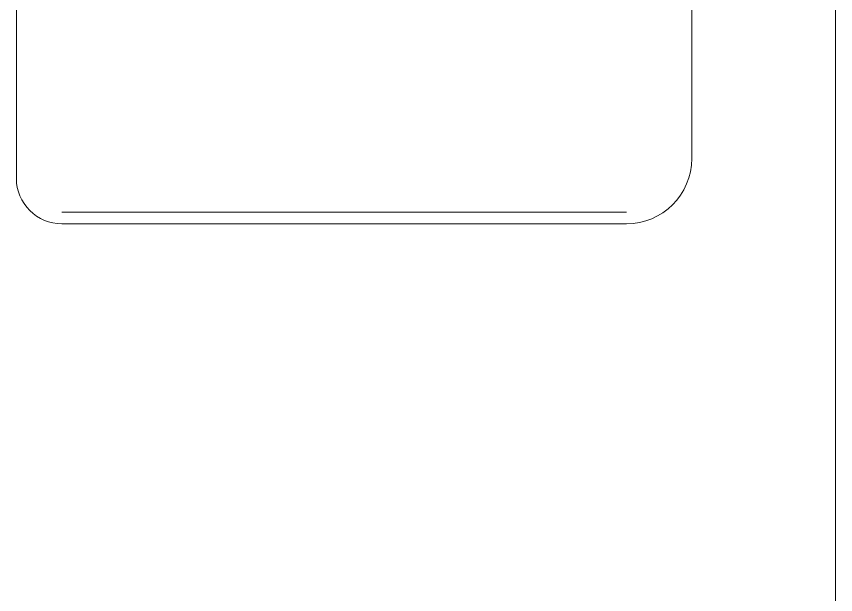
# Model space of a CAD drawing. Header units: millimetres. Extents: x -160614 to 59925, y -157025 to 0.
# Drawn here: x -132498.8 to -132259.4, y -110880.9 to -110711.8 of the extents above; entities that cross this region are included whole.
import ezdxf

# ---------------------------------------------------------------- set-up
doc = ezdxf.new("R2010")
doc.units = ezdxf.units.MM
doc.header["$LTSCALE"] = 8
for name, color, linetype, lineweight in [('72_EGR_EQP_TAG', 9, 'Continuous', 5), ('LOADING', 9, 'Continuous', 5), ('Walls', 9, 'Continuous', 5)]:
    doc.layers.add(name, color=color, linetype=linetype, lineweight=lineweight)

# ---------------------------------------------------------------- blocks, each defined once
blk = doc.blocks.new('GF21008-P')
at = {"layer": 'LOADING'}
for p, q in [((-0.77088, 0), (0.79062, 0)), ((0.80631, -0.18414), (0.80631, -0.01908)), ((0.8097, -0.18414), (0.8097, -0.01908)), ((-0.7767, -0.1974), (0.79645, -0.1974))]:
    blk.add_line(p, q, dxfattribs=at)
for centre, radius, start, end in [((0.79062, -0.01908), 0.01908, 0, 90), ((0.79645, -0.18414), 0.01325, 270, 0)]:
    blk.add_arc(centre, radius, start, end, dxfattribs=at)
blk = doc.blocks.new('GF1')
at = {"layer": 'Walls', "color": 9}
blk.add_line((-132259.37, -111472.61), (-132259.37, -107742.61), dxfattribs=at)
at = {"layer": 'LOADING', "color": 9, "xscale": 1000, "yscale": 1000, "zscale": 1000, "rotation": 269.9999999999998}
blk.add_blockref('GF21008-P', (-132301.41, -109962.74, 0), dxfattribs=at)

msp = doc.modelspace()

# ---------------------------------------------------------------- block references
at = {"layer": '72_EGR_EQP_TAG'}
msp.add_blockref('GF1', (0, 0), dxfattribs=at)

doc.saveas('drawing.dxf')
